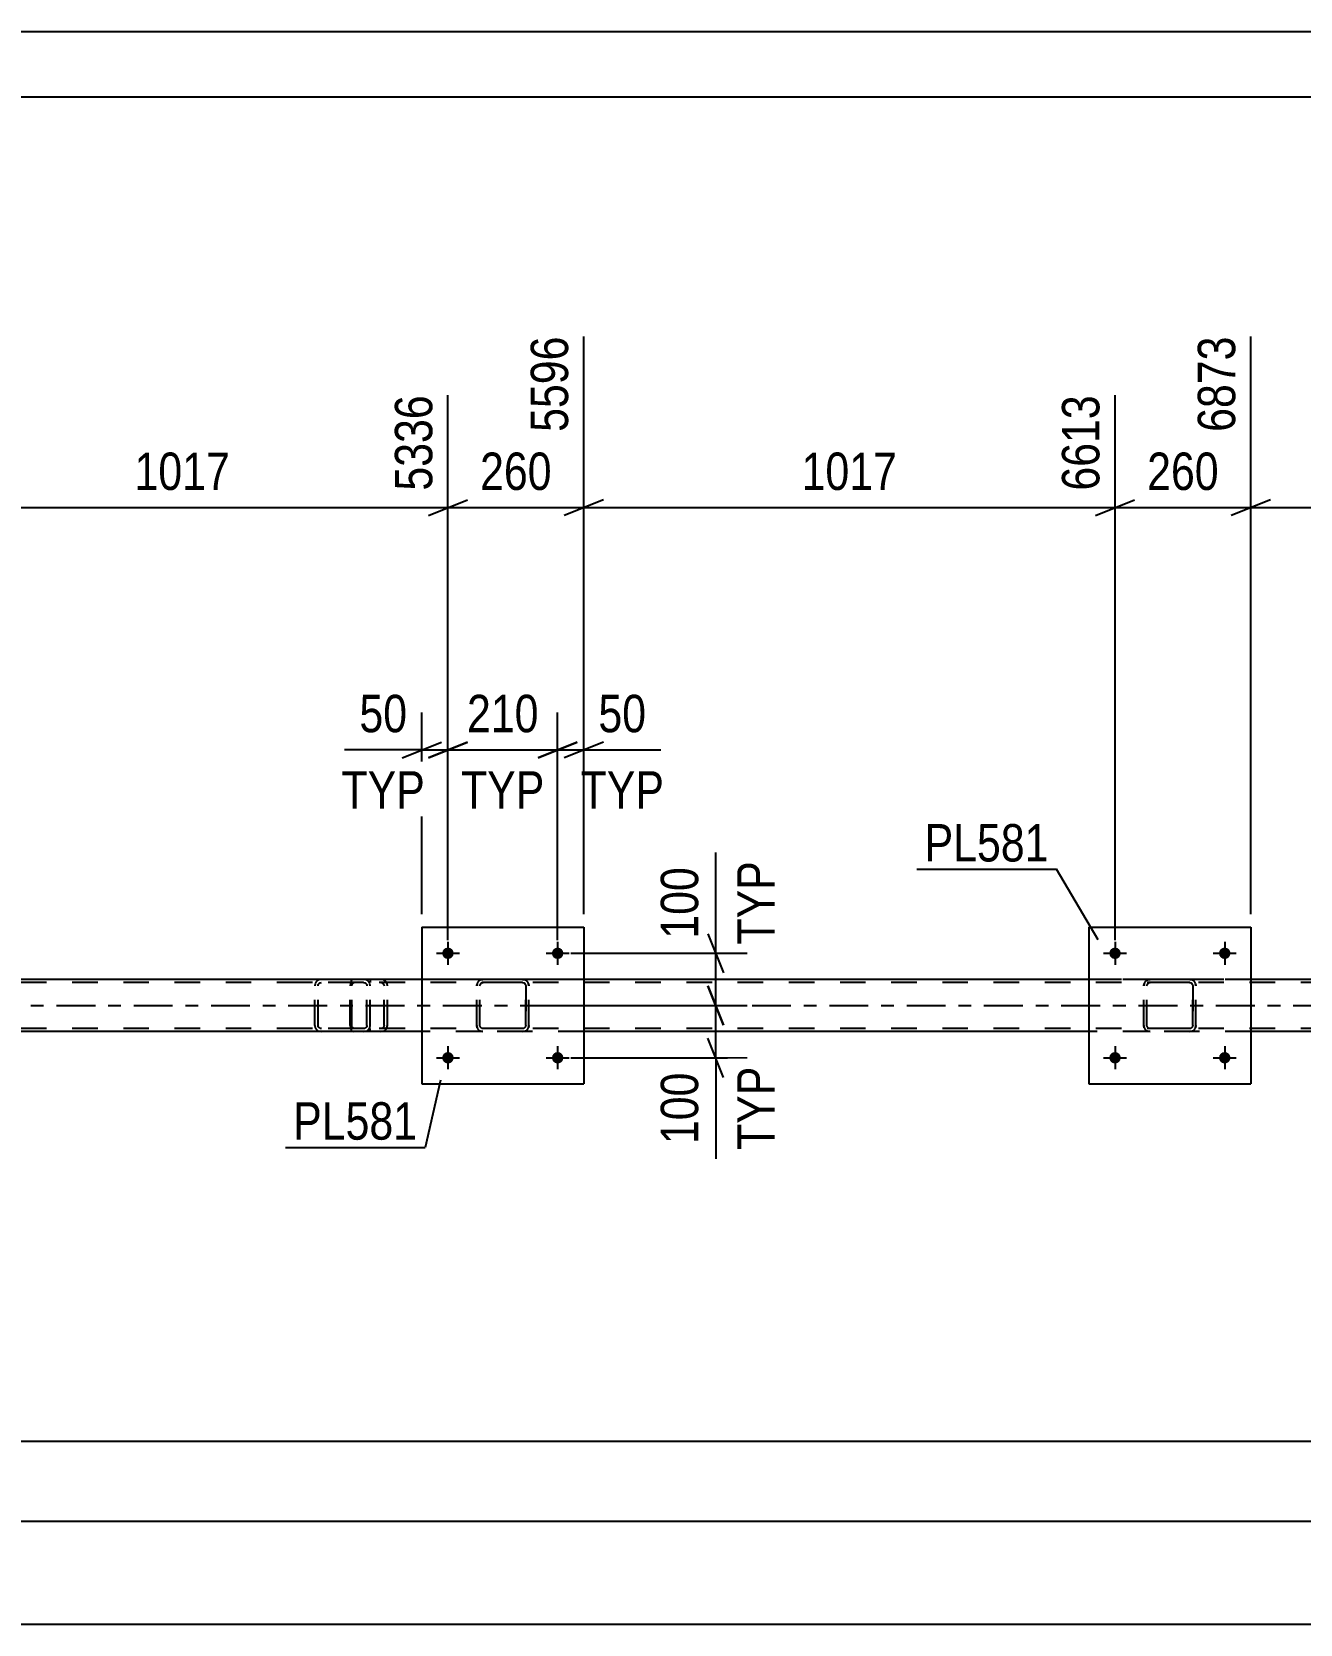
# Model space of a CAD drawing. Header units: millimetres. Extents: x -111 to 730, y -402 to 192.
# Drawn here: x 168.9 to 266, y 69.8 to 191.7 of the extents above; entities that cross this region are included whole.
import ezdxf

# ---------------------------------------------------------------- set-up
doc = ezdxf.new("R2010")
doc.units = ezdxf.units.MM
doc.linetypes.add('DXK_LINE_DOT2', pattern=[3.9198, 1.9599, -1.9599])
doc.linetypes.add('DXK_LINE_DOT3', pattern=[5.9187, 2.979, -0.9799, 0.9799, -0.9799])
doc.styles.add('Arial Narrow', font='ARIALN.TTF', dxfattribs={"height": 0.2})

# ---------------------------------------------------------------- blocks, each defined once
blk = doc.blocks.new('Unknown-200059755-1133')
at = {"color": 5, "linetype": 'Continuous'}
for p, q in [((730.15, 191.75), (-110.85, 191.75)), ((725.15, 186.75), (-105.85, 186.75))]:
    blk.add_line(p, q, dxfattribs=at)
blk = doc.blocks.new('Bolt-200059755-6687 - 6667')
at = {"linetype": 'Continuous'}
for points in [[(252.27, 121.19, -1), (251.39, 121.19, -1)], [(260.67, 121.19, -1), (259.79, 121.19, -1)]]:
    blk.add_hatch(color=1, dxfattribs=at).paths.add_polyline_path(points)
at = {"color": 1, "linetype": 'Continuous'}
for p, q in [((251.83, 122.07), (251.83, 120.31)), ((260.23, 122.07), (260.23, 120.31)), ((250.95, 121.19), (252.71, 121.19)), ((259.35, 121.19), (261.11, 121.19))]:
    blk.add_line(p, q, dxfattribs=at)
blk = doc.blocks.new('Bolt-200059755-6688 - 6667')
at = {"linetype": 'Continuous'}
for points in [[(252.27, 113.19, -1), (251.39, 113.19, -1)], [(260.67, 113.19, -1), (259.79, 113.19, -1)]]:
    blk.add_hatch(color=1, dxfattribs=at).paths.add_polyline_path(points)
at = {"color": 1, "linetype": 'Continuous'}
for p, q in [((251.83, 114.07), (251.83, 112.31)), ((260.23, 114.07), (260.23, 112.31)), ((250.95, 113.19), (252.71, 113.19)), ((259.35, 113.19), (261.11, 113.19))]:
    blk.add_line(p, q, dxfattribs=at)
blk = doc.blocks.new('Bolt-200059755-6689 - 6667')
at = {"linetype": 'Continuous'}
for points in [[(201.19, 121.19, -1), (200.31, 121.19, -1)], [(209.59, 121.19, -1), (208.71, 121.19, -1)]]:
    blk.add_hatch(color=1, dxfattribs=at).paths.add_polyline_path(points)
at = {"color": 1, "linetype": 'Continuous'}
for p, q in [((200.75, 122.07), (200.75, 120.31)), ((209.15, 122.07), (209.15, 120.31)), ((199.87, 121.19), (201.63, 121.19)), ((208.27, 121.19), (210.03, 121.19))]:
    blk.add_line(p, q, dxfattribs=at)
blk = doc.blocks.new('Bolt-200059755-6690 - 6667')
at = {"linetype": 'Continuous'}
for points in [[(201.19, 113.19, -1), (200.31, 113.19, -1)], [(209.59, 113.19, -1), (208.71, 113.19, -1)]]:
    blk.add_hatch(color=1, dxfattribs=at).paths.add_polyline_path(points)
at = {"color": 1, "linetype": 'Continuous'}
for p, q in [((200.75, 114.07), (200.75, 112.31)), ((209.15, 114.07), (209.15, 112.31)), ((199.87, 113.19), (201.63, 113.19)), ((208.27, 113.19), (210.03, 113.19))]:
    blk.add_line(p, q, dxfattribs=at)
blk = doc.blocks.new('Part-200059755-6755 - 6667')
at = {"color": 2, "linetype": 'Continuous'}
for p, q in [((249.83, 123.19), (249.83, 111.19)), ((249.83, 123.19), (262.23, 123.19)), ((262.23, 123.19), (262.23, 111.19)), ((249.83, 111.19), (262.23, 111.19))]:
    blk.add_line(p, q, dxfattribs=at)
blk = doc.blocks.new('Part-200059755-6756 - 6667')
at = {"color": 7, "linetype": 'DXK_LINE_DOT2'}
for p, q in [((254.03, 118.71), (254.07, 118.89)), ((254.07, 118.89), (254.03, 118.71)), ((254.03, 115.67), (254.03, 118.71)), ((254.03, 115.67), (254.03, 118.71)), ((254.27, 118.71), (254.29, 118.8)), ((254.27, 115.67), (254.27, 118.71)), ((254.27, 115.67), (254.27, 118.71)), ((254.29, 118.8), (254.34, 118.88)), ((254.33, 119.15), (254.51, 119.19)), ((254.51, 119.19), (254.33, 119.15)), ((254.34, 118.88), (254.42, 118.93)), ((254.42, 118.93), (254.51, 118.95)), ((257.55, 119.19), (254.51, 119.19)), ((257.55, 118.95), (254.51, 118.95)), ((257.55, 119.19), (257.73, 119.15)), ((257.73, 119.15), (257.55, 119.19)), ((257.55, 118.95), (257.64, 118.93)), ((257.64, 118.93), (257.72, 118.88)), ((257.72, 118.88), (257.77, 118.8)), ((257.77, 118.8), (257.79, 118.71)), ((257.79, 115.67), (257.79, 118.71)), ((257.79, 118.71), (257.79, 115.67)), ((257.99, 118.89), (258.03, 118.71)), ((258.03, 118.71), (257.99, 118.89)), ((258.03, 115.67), (258.03, 118.71)), ((258.03, 115.67), (258.03, 118.71)), ((254.07, 115.48), (254.03, 115.67)), ((254.03, 115.67), (254.07, 115.48)), ((254.29, 115.57), (254.27, 115.67)), ((254.34, 115.5), (254.29, 115.57)), ((254.51, 115.19), (254.33, 115.22)), ((254.33, 115.22), (254.51, 115.19)), ((254.42, 115.44), (254.34, 115.5)), ((254.51, 115.43), (254.42, 115.44)), ((257.55, 115.43), (254.51, 115.43)), ((257.55, 115.19), (254.51, 115.19)), ((257.64, 115.44), (257.55, 115.43)), ((257.73, 115.22), (257.55, 115.19)), ((257.55, 115.19), (257.73, 115.22)), ((257.72, 115.5), (257.64, 115.44)), ((257.77, 115.57), (257.72, 115.5)), ((257.79, 115.67), (257.77, 115.57)), ((258.03, 115.67), (257.99, 115.48)), ((257.99, 115.48), (258.03, 115.67))]:
    blk.add_line(p, q, dxfattribs=at)
at = {"color": 7, "linetype": 'DXK_LINE_DOT3'}
blk.add_line((256.03, 117.19), (256.03, 117.19), dxfattribs=at)
at = {"color": 7, "linetype": 'DXK_LINE_DOT2'}
for centre, start, end in [((254.51, 118.71), 112.5, 157.5), ((254.51, 118.71), 112.5, 157.5), ((257.55, 118.71), 22.5, 67.5), ((257.55, 118.71), 22.5, 67.5), ((254.51, 115.67), 202.5, 247.5), ((254.51, 115.67), 202.5, 247.5), ((257.55, 115.67), 292.5, 337.5), ((257.55, 115.67), 292.5, 337.5)]:
    blk.add_arc(centre, 0.48, start, end, dxfattribs=at)
blk = doc.blocks.new('Part-200059755-6761 - 6667')
at = {"color": 2, "linetype": 'Continuous'}
for p, q in [((198.75, 123.19), (198.75, 111.19)), ((198.75, 123.19), (211.15, 123.19)), ((211.15, 123.19), (211.15, 111.19)), ((198.75, 111.19), (211.15, 111.19))]:
    blk.add_line(p, q, dxfattribs=at)
blk = doc.blocks.new('Part-200059755-6762 - 6667')
at = {"color": 7, "linetype": 'DXK_LINE_DOT2'}
for p, q in [((202.95, 118.71), (202.99, 118.89)), ((202.99, 118.89), (202.95, 118.71)), ((202.95, 115.67), (202.95, 118.71)), ((202.95, 115.67), (202.95, 118.71)), ((203.19, 118.71), (203.21, 118.8)), ((203.19, 115.67), (203.19, 118.71)), ((203.19, 115.67), (203.19, 118.71)), ((203.21, 118.8), (203.26, 118.88)), ((203.25, 119.15), (203.43, 119.19)), ((203.43, 119.19), (203.25, 119.15)), ((203.26, 118.88), (203.34, 118.93)), ((203.34, 118.93), (203.43, 118.95)), ((206.47, 119.19), (203.43, 119.19)), ((206.47, 118.95), (203.43, 118.95)), ((206.47, 119.19), (206.65, 119.15)), ((206.65, 119.15), (206.47, 119.19)), ((206.47, 118.95), (206.56, 118.93)), ((206.56, 118.93), (206.64, 118.88)), ((206.64, 118.88), (206.69, 118.8)), ((206.69, 118.8), (206.71, 118.71)), ((206.71, 115.67), (206.71, 118.71)), ((206.71, 118.71), (206.71, 115.67)), ((206.91, 118.89), (206.95, 118.71)), ((206.95, 118.71), (206.91, 118.89)), ((206.95, 115.67), (206.95, 118.71)), ((206.95, 115.67), (206.95, 118.71)), ((202.99, 115.48), (202.95, 115.67)), ((202.95, 115.67), (202.99, 115.48)), ((203.21, 115.57), (203.19, 115.67)), ((203.26, 115.5), (203.21, 115.57)), ((203.43, 115.19), (203.25, 115.22)), ((203.25, 115.22), (203.43, 115.19)), ((203.34, 115.44), (203.26, 115.5)), ((203.43, 115.43), (203.34, 115.44)), ((206.47, 115.43), (203.43, 115.43)), ((206.47, 115.19), (203.43, 115.19)), ((206.56, 115.44), (206.47, 115.43)), ((206.65, 115.22), (206.47, 115.19)), ((206.47, 115.19), (206.65, 115.22)), ((206.64, 115.5), (206.56, 115.44)), ((206.69, 115.57), (206.64, 115.5)), ((206.71, 115.67), (206.69, 115.57)), ((206.95, 115.67), (206.91, 115.48)), ((206.91, 115.48), (206.95, 115.67))]:
    blk.add_line(p, q, dxfattribs=at)
at = {"color": 7, "linetype": 'DXK_LINE_DOT3'}
blk.add_line((204.95, 117.19), (204.95, 117.19), dxfattribs=at)
at = {"color": 7, "linetype": 'DXK_LINE_DOT2'}
for centre, start, end in [((203.43, 118.71), 112.5, 157.5), ((203.43, 118.71), 112.5, 157.5), ((206.47, 118.71), 22.5, 67.5), ((206.47, 118.71), 22.5, 67.5), ((203.43, 115.67), 202.5, 247.5), ((203.43, 115.67), 202.5, 247.5), ((206.47, 115.67), 292.5, 337.5), ((206.47, 115.67), 292.5, 337.5)]:
    blk.add_arc(centre, 0.48, start, end, dxfattribs=at)
blk = doc.blocks.new('Part-200059755-6882 - 6667')
at = {"color": 7, "linetype": 'DXK_LINE_DOT2'}
for p, q in [((636.47, 118.95), (-12.71, 118.95)), ((636.47, 119.19), (-0.89, 119.19)), ((211.15, 119.19), (198.75, 119.19)), ((262.23, 119.19), (249.83, 119.19)), ((636.47, 115.43), (-12.71, 115.43)), ((211.15, 115.19), (198.75, 115.19)), ((262.23, 115.19), (249.83, 115.19))]:
    blk.add_line(p, q, dxfattribs=at)
at = {"color": 2, "linetype": 'Continuous'}
for p, q in [((198.75, 119.19), (160.07, 119.19)), ((249.83, 119.19), (211.15, 119.19)), ((300.91, 119.19), (262.23, 119.19)), ((198.75, 115.19), (160.07, 115.19)), ((249.83, 115.19), (211.15, 115.19)), ((300.91, 115.19), (262.23, 115.19))]:
    blk.add_line(p, q, dxfattribs=at)
at = {"color": 7, "linetype": 'DXK_LINE_DOT3'}
blk.add_line((-12.71, 117.19), (636.47, 117.19), dxfattribs=at)
blk = doc.blocks.new('Part-200059755-6897 - 6667')
at = {"color": 7, "linetype": 'DXK_LINE_DOT2'}
for p, q in [((193.28, 118.89), (193.26, 118.71)), ((193.26, 115.67), (193.26, 118.71)), ((193.34, 119.05), (193.28, 118.89)), ((193.42, 119.15), (193.34, 119.05)), ((193.39, 118.71), (193.4, 118.8)), ((193.39, 115.67), (193.39, 118.71)), ((193.4, 118.8), (193.43, 118.88)), ((193.53, 119.19), (193.42, 119.15)), ((193.43, 118.88), (193.48, 118.93)), ((193.48, 118.93), (193.53, 118.95)), ((197.47, 119.19), (193.53, 119.19)), ((197.47, 118.95), (193.53, 118.95)), ((194.8, 119.19), (194.8, 118.95)), ((195.81, 119.15), (195.62, 119.19)), ((195.62, 118.95), (195.71, 118.93)), ((195.71, 118.93), (195.8, 118.88)), ((195.8, 118.88), (195.85, 118.8)), ((195.85, 118.8), (195.87, 118.71)), ((195.87, 115.67), (195.87, 118.71)), ((196.09, 118.88), (196.08, 118.89)), ((196.12, 118.71), (196.09, 118.88)), ((196.12, 115.67), (196.12, 118.71)), ((193.26, 115.67), (193.28, 115.48)), ((193.28, 115.48), (193.34, 115.33)), ((193.34, 115.33), (193.42, 115.22)), ((193.4, 115.57), (193.39, 115.67)), ((193.43, 115.5), (193.4, 115.57)), ((193.42, 115.22), (193.53, 115.19)), ((193.48, 115.44), (193.43, 115.5)), ((193.53, 115.43), (193.48, 115.44)), ((197.47, 115.43), (193.53, 115.43)), ((197.47, 115.19), (193.53, 115.19)), ((194.8, 115.19), (194.8, 115.43)), ((195.71, 115.44), (195.62, 115.43)), ((195.62, 115.19), (195.81, 115.22)), ((195.8, 115.5), (195.71, 115.44)), ((195.85, 115.57), (195.8, 115.5)), ((195.87, 115.67), (195.85, 115.57)), ((196.08, 115.48), (196.12, 115.67))]:
    blk.add_line(p, q, dxfattribs=at)
for centre, start, end in [((195.63, 118.69), 23.8494, 68.8059), ((195.63, 115.68), 291.1941, 336.1506)]:
    blk.add_arc(centre, 0.492, start, end, dxfattribs=at)
blk = doc.blocks.new('Part-200059755-6905 - 6667')
at = {"color": 7, "linetype": 'DXK_LINE_DOT2'}
for p, q in [((194.29, 119.19), (188.9, 119.19)), ((194.29, 118.95), (188.9, 118.95)), ((190.58, 118.88), (190.55, 118.71)), ((190.55, 115.67), (190.55, 118.71)), ((190.59, 118.89), (190.58, 118.88)), ((190.8, 118.71), (190.82, 118.8)), ((190.8, 115.67), (190.8, 118.71)), ((190.82, 118.8), (190.88, 118.88)), ((191.06, 119.19), (190.86, 119.15)), ((190.88, 118.88), (190.96, 118.93)), ((190.96, 118.93), (191.06, 118.95)), ((194.49, 119.15), (194.29, 119.19)), ((194.29, 118.95), (194.39, 118.93)), ((194.39, 118.93), (194.47, 118.88)), ((194.47, 118.88), (194.53, 118.8)), ((194.53, 118.8), (194.55, 118.71)), ((194.55, 115.67), (194.55, 118.71)), ((194.77, 118.88), (194.76, 118.89)), ((194.8, 118.71), (194.77, 118.88)), ((194.8, 115.67), (194.8, 118.71)), ((194.29, 115.43), (188.9, 115.43)), ((194.29, 115.19), (188.9, 115.19)), ((190.55, 115.67), (190.59, 115.48)), ((190.82, 115.57), (190.8, 115.67)), ((190.88, 115.5), (190.82, 115.57)), ((190.86, 115.22), (191.06, 115.19)), ((190.96, 115.44), (190.88, 115.5)), ((191.06, 115.43), (190.96, 115.44)), ((194.39, 115.44), (194.29, 115.43)), ((194.29, 115.19), (194.49, 115.22)), ((194.47, 115.5), (194.39, 115.44)), ((194.53, 115.57), (194.47, 115.5)), ((194.55, 115.67), (194.53, 115.57)), ((194.76, 115.48), (194.8, 115.67))]:
    blk.add_line(p, q, dxfattribs=at)
for centre, start, end in [((191.04, 118.69), 110.7583, 155.68), ((194.31, 118.69), 24.32, 69.2417), ((191.04, 115.69), 204.32, 249.2417), ((194.31, 115.69), 290.7583, 335.68)]:
    blk.add_arc(centre, 0.496, start, end, dxfattribs=at)
blk = doc.blocks.new('StraightDimension-200059755-17752 - 6667')
at = {"color": 7, "linetype": 'Continuous'}
for p, q in [((211.15, 124.19), (211.15, 168.43)), ((251.83, 122.19), (251.83, 163.93)), ((212.65, 155.92), (209.65, 154.72)), ((211.15, 155.32), (251.83, 155.32)), ((250.33, 154.72), (253.33, 155.92))]:
    blk.add_line(p, q, dxfattribs=at)
at = {"color": 0}
blk.add_wipeout([(235.75, 156.07), (235.75, 160.27), (227.23, 160.27), (227.23, 156.07)], dxfattribs=at)
at = {"color": 3, "style": 'Arial Narrow'}
blk.add_text('1017', height=2.863, dxfattribs=at).set_placement((227.83, 156.67))
at = {"color": 0, "linetype": 'Continuous'}
blk.add_wipeout([(251.23, 164.53), (247.03, 164.53), (247.03, 156.02), (251.23, 156.02)], dxfattribs=at)
at = {"color": 3, "linetype": 'Continuous', "style": 'Arial Narrow'}
blk.add_text('6613', height=2.863, rotation=90.0002, dxfattribs=at).set_placement((250.63, 156.62))
blk = doc.blocks.new('StraightDimension-200059755-17750 - 6667')
at = {"color": 7, "linetype": 'Continuous'}
for p, q in [((262.23, 124.19), (262.23, 168.43)), ((302.91, 122.19), (302.91, 163.93)), ((263.73, 155.92), (260.73, 154.72)), ((262.23, 155.32), (302.91, 155.32)), ((301.41, 154.72), (304.41, 155.92))]:
    blk.add_line(p, q, dxfattribs=at)
at = {"color": 0}
blk.add_wipeout([(286.83, 156.07), (286.83, 160.27), (278.31, 160.27), (278.31, 156.07)], dxfattribs=at)
at = {"color": 3, "style": 'Arial Narrow'}
blk.add_text('1017', height=2.863, dxfattribs=at).set_placement((278.91, 156.67))
at = {"color": 0, "linetype": 'Continuous'}
blk.add_wipeout([(302.31, 164.53), (298.11, 164.53), (298.11, 156.02), (302.31, 156.02)], dxfattribs=at)
at = {"color": 3, "linetype": 'Continuous', "style": 'Arial Narrow'}
blk.add_text('7890', height=2.863, rotation=90.0002, dxfattribs=at).set_placement((301.71, 156.62))
blk = doc.blocks.new('StraightDimension-200059755-7216 - 6667')
at = {"color": 7, "linetype": 'Continuous'}
blk.add_line((-13.35, 69.82), (681.5, 69.82), dxfattribs=at)
blk = doc.blocks.new('StraightDimension-200059755-7362 - 6667')
at = {"color": 7, "linetype": 'Continuous'}
blk.add_line((104.41, 83.82), (681.5, 83.82), dxfattribs=at)
blk = doc.blocks.new('StraightDimension-200059755-7371 - 6667')
at = {"color": 7, "linetype": 'Continuous'}
for p, q in [((198.75, 124.19), (198.75, 139.62)), ((200.75, 122.19), (200.75, 139.62)), ((198.75, 136.77), (192.84, 136.77)), ((198.75, 136.77), (192.84, 136.77)), ((197.25, 136.17), (200.25, 137.37)), ((198.75, 136.77), (200.75, 136.77)), ((202.25, 137.37), (199.25, 136.17))]:
    blk.add_line(p, q, dxfattribs=at)
at = {"color": 0}
blk.add_wipeout([(198.22, 137.52), (198.22, 141.72), (193.37, 141.72), (193.37, 137.52)], dxfattribs=at)
at = {"color": 0, "linetype": 'Continuous'}
blk.add_wipeout([(199.59, 131.67), (199.59, 135.87), (192, 135.87), (192, 131.67)], dxfattribs=at)
at = {"color": 3, "style": 'Arial Narrow'}
blk.add_text('50', height=2.863, dxfattribs=at).set_placement((193.97, 138.12))
at = {"color": 3, "linetype": 'Continuous', "style": 'Arial Narrow'}
blk.add_text('TYP', height=2.863, dxfattribs=at).set_placement((192.6, 132.27))
blk = doc.blocks.new('StraightDimension-200059755-7384 - 6667')
at = {"color": 7, "linetype": 'Continuous'}
for p, q in [((209.15, 122.19), (209.15, 139.62)), ((211.15, 124.19), (211.15, 139.62)), ((207.65, 136.17), (210.65, 137.37)), ((209.15, 136.77), (211.15, 136.77)), ((212.65, 137.37), (209.65, 136.17)), ((211.15, 136.77), (217.06, 136.77)), ((211.15, 136.77), (217.06, 136.77))]:
    blk.add_line(p, q, dxfattribs=at)
at = {"color": 0}
blk.add_wipeout([(216.53, 137.52), (216.53, 141.72), (211.67, 141.72), (211.67, 137.52)], dxfattribs=at)
at = {"color": 0, "linetype": 'Continuous'}
blk.add_wipeout([(217.9, 131.67), (217.9, 135.87), (210.31, 135.87), (210.31, 131.67)], dxfattribs=at)
at = {"color": 3, "style": 'Arial Narrow'}
blk.add_text('50', height=2.863, dxfattribs=at).set_placement((212.27, 138.12))
at = {"color": 3, "linetype": 'Continuous', "style": 'Arial Narrow'}
blk.add_text('TYP', height=2.863, dxfattribs=at).set_placement((210.91, 132.27))
blk = doc.blocks.new('StraightDimension-200059755-7397 - 6667')
at = {"color": 7, "linetype": 'Continuous'}
for p, q in [((200.75, 122.19), (200.75, 139.62)), ((209.15, 122.19), (209.15, 139.62)), ((199.25, 136.17), (202.25, 137.37)), ((200.75, 136.77), (209.15, 136.77)), ((210.65, 137.37), (207.65, 136.17))]:
    blk.add_line(p, q, dxfattribs=at)
at = {"color": 0}
blk.add_wipeout([(208.29, 137.52), (208.29, 141.72), (201.61, 141.72), (201.61, 137.52)], dxfattribs=at)
at = {"color": 0, "linetype": 'Continuous'}
blk.add_wipeout([(208.74, 131.67), (208.74, 135.87), (201.15, 135.87), (201.15, 131.67)], dxfattribs=at)
at = {"color": 3, "style": 'Arial Narrow'}
blk.add_text('210', height=2.863, dxfattribs=at).set_placement((202.21, 138.12))
at = {"color": 3, "linetype": 'Continuous', "style": 'Arial Narrow'}
blk.add_text('TYP', height=2.863, dxfattribs=at).set_placement((201.75, 132.27))
blk = doc.blocks.new('StraightDimension-200059755-7441 - 6667')
at = {"color": 7, "linetype": 'Continuous'}
for p, q in [((220.66, 118.69), (221.86, 115.69)), ((207.28, 117.19), (223.66, 117.19)), ((221.26, 113.19), (221.26, 117.19)), ((221.86, 111.69), (220.66, 114.69)), ((210.15, 113.19), (223.66, 113.19)), ((221.26, 113.19), (221.26, 105.45)), ((221.26, 113.19), (221.26, 105.45))]:
    blk.add_line(p, q, dxfattribs=at)
at = {"color": 0}
blk.add_wipeout([(220.51, 112.66), (216.31, 112.66), (216.31, 105.98), (220.51, 105.98)], dxfattribs=at)
at = {"color": 0, "linetype": 'Continuous'}
blk.add_wipeout([(226.36, 113.11), (222.16, 113.11), (222.16, 105.53), (226.36, 105.53)], dxfattribs=at)
at = {"color": 3, "linetype": 'Continuous', "style": 'Arial Narrow'}
blk.add_text('TYP', height=2.863, rotation=90.0002, dxfattribs=at).set_placement((225.76, 106.13))
at = {"color": 3, "style": 'Arial Narrow'}
blk.add_text('100', height=2.863, rotation=90.0002, dxfattribs=at).set_placement((219.91, 106.58))
blk = doc.blocks.new('StraightDimension-200059755-7464 - 6667')
at = {"color": 7, "linetype": 'Continuous'}
for p, q in [((221.26, 121.19), (221.26, 128.92)), ((221.26, 121.19), (221.26, 128.92)), ((220.66, 122.69), (221.86, 119.69)), ((210.15, 121.19), (223.66, 121.19)), ((221.26, 117.19), (221.26, 121.19)), ((221.86, 115.69), (220.66, 118.69)), ((207.28, 117.19), (223.66, 117.19))]:
    blk.add_line(p, q, dxfattribs=at)
at = {"color": 0}
blk.add_wipeout([(220.51, 128.4), (216.31, 128.4), (216.31, 121.71), (220.51, 121.71)], dxfattribs=at)
at = {"color": 0, "linetype": 'Continuous'}
blk.add_wipeout([(226.36, 128.85), (222.16, 128.85), (222.16, 121.26), (226.36, 121.26)], dxfattribs=at)
at = {"color": 3, "linetype": 'Continuous', "style": 'Arial Narrow'}
blk.add_text('TYP', height=2.863, rotation=90.0002, dxfattribs=at).set_placement((225.76, 121.86))
at = {"color": 3, "style": 'Arial Narrow'}
blk.add_text('100', height=2.863, rotation=90.0002, dxfattribs=at).set_placement((219.91, 122.31))
blk = doc.blocks.new('StraightDimension-200059755-11274 - 6667')
at = {"color": 7, "linetype": 'Continuous'}
blk.add_line((-12.71, 77.7), (681.5, 77.7), dxfattribs=at)
blk = doc.blocks.new('StraightDimension-200059755-17751 - 6667')
at = {"color": 7, "linetype": 'Continuous'}
for p, q in [((262.23, 124.19), (262.23, 168.43)), ((251.83, 122.19), (251.83, 163.93)), ((250.33, 154.72), (253.33, 155.92)), ((251.83, 155.32), (262.23, 155.32)), ((263.73, 155.92), (260.73, 154.72))]:
    blk.add_line(p, q, dxfattribs=at)
at = {"color": 0}
blk.add_wipeout([(260.37, 156.07), (260.37, 160.27), (253.69, 160.27), (253.69, 156.07)], dxfattribs=at)
at = {"color": 3, "style": 'Arial Narrow'}
blk.add_text('260', height=2.863, dxfattribs=at).set_placement((254.29, 156.67))
at = {"color": 0, "linetype": 'Continuous'}
blk.add_wipeout([(261.63, 169.03), (257.43, 169.03), (257.43, 160.52), (261.63, 160.52)], dxfattribs=at)
at = {"color": 3, "linetype": 'Continuous', "style": 'Arial Narrow'}
blk.add_text('6873', height=2.863, rotation=90.0002, dxfattribs=at).set_placement((261.03, 161.12))
blk = doc.blocks.new('StraightDimension-200059755-17753 - 6667')
at = {"color": 7, "linetype": 'Continuous'}
for p, q in [((211.15, 124.19), (211.15, 168.43)), ((200.75, 122.19), (200.75, 163.93)), ((199.25, 154.72), (202.25, 155.92)), ((200.75, 155.32), (211.15, 155.32)), ((212.65, 155.92), (209.65, 154.72))]:
    blk.add_line(p, q, dxfattribs=at)
at = {"color": 0}
blk.add_wipeout([(209.29, 156.07), (209.29, 160.27), (202.61, 160.27), (202.61, 156.07)], dxfattribs=at)
at = {"color": 3, "style": 'Arial Narrow'}
blk.add_text('260', height=2.863, dxfattribs=at).set_placement((203.21, 156.67))
at = {"color": 0, "linetype": 'Continuous'}
blk.add_wipeout([(210.55, 169.03), (206.35, 169.03), (206.35, 160.52), (210.55, 160.52)], dxfattribs=at)
at = {"color": 3, "linetype": 'Continuous', "style": 'Arial Narrow'}
blk.add_text('5596', height=2.863, rotation=90.0002, dxfattribs=at).set_placement((209.95, 161.12))
blk = doc.blocks.new('StraightDimension-200059755-17754 - 6667')
at = {"color": 7, "linetype": 'Continuous'}
for p, q in [((160.07, 124.19), (160.07, 168.43)), ((200.75, 122.19), (200.75, 163.93)), ((161.57, 155.92), (158.57, 154.72)), ((160.07, 155.32), (200.75, 155.32)), ((199.25, 154.72), (202.25, 155.92))]:
    blk.add_line(p, q, dxfattribs=at)
at = {"color": 0}
blk.add_wipeout([(184.67, 156.07), (184.67, 160.27), (176.15, 160.27), (176.15, 156.07)], dxfattribs=at)
at = {"color": 3, "style": 'Arial Narrow'}
blk.add_text('1017', height=2.863, dxfattribs=at).set_placement((176.75, 156.67))
at = {"color": 0, "linetype": 'Continuous'}
blk.add_wipeout([(200.15, 164.53), (195.95, 164.53), (195.95, 156.02), (200.15, 156.02)], dxfattribs=at)
at = {"color": 3, "linetype": 'Continuous', "style": 'Arial Narrow'}
blk.add_text('5336', height=2.863, rotation=90.0002, dxfattribs=at).set_placement((199.55, 156.62))
blk = doc.blocks.new('Mark-200059755-6751 - 6667')
at = {"color": 0}
blk.add_wipeout([(246.76, 128.22), (246.76, 131.22), (237.25, 131.22), (237.25, 128.22)], dxfattribs=at)
blk.add_wipeout([(246.76, 128.22), (246.76, 131.22), (237.25, 131.22), (237.25, 128.22)], dxfattribs=at)
at = {"color": 30, "linetype": 'Continuous'}
for p in [(236.65, 127.62), (250.55, 122.21)]:
    blk.add_line(p, (247.36, 127.62), dxfattribs=at)
at = {"color": 3, "style": 'Arial Narrow'}
blk.add_text('PL581', height=2.863, dxfattribs=at).set_placement((237.25, 128.22))
blk = doc.blocks.new('Mark-200059755-6757 - 6667')
at = {"color": 0}
blk.add_wipeout([(198.41, 106.92), (198.41, 109.92), (188.9, 109.92), (188.9, 106.92)], dxfattribs=at)
blk.add_wipeout([(198.41, 106.92), (198.41, 109.92), (188.9, 109.92), (188.9, 106.92)], dxfattribs=at)
at = {"color": 30, "linetype": 'Continuous'}
for p in [(200.17, 111.47), (188.3, 106.32)]:
    blk.add_line(p, (199.01, 106.32), dxfattribs=at)
at = {"color": 3, "style": 'Arial Narrow'}
blk.add_text('PL581', height=2.863, dxfattribs=at).set_placement((188.9, 106.92))

msp = doc.modelspace()

# ---------------------------------------------------------------- block references
for name in ['Unknown-200059755-1133', 'Part-200059755-6761 - 6667', 'Part-200059755-6755 - 6667', 'Bolt-200059755-6689 - 6667', 'Bolt-200059755-6687 - 6667', 'Part-200059755-6882 - 6667', 'Part-200059755-6905 - 6667', 'Part-200059755-6897 - 6667', 'Part-200059755-6762 - 6667', 'Part-200059755-6756 - 6667', 'Bolt-200059755-6690 - 6667', 'Bolt-200059755-6688 - 6667']:
    msp.add_blockref(name, (0, 0))

# ---------------------------------------------------------------- next in the draw order: block references
for name in ['StraightDimension-200059755-17752 - 6667', 'StraightDimension-200059755-17750 - 6667', 'StraightDimension-200059755-7371 - 6667', 'StraightDimension-200059755-7216 - 6667']:
    msp.add_blockref(name, (0, 0))

# ---------------------------------------------------------------- next in the draw order: block references
for name in ['StraightDimension-200059755-17751 - 6667', 'StraightDimension-200059755-7384 - 6667', 'StraightDimension-200059755-7362 - 6667']:
    msp.add_blockref(name, (0, 0))

# ---------------------------------------------------------------- next in the draw order: block references
for name in ['StraightDimension-200059755-7397 - 6667', 'Mark-200059755-6751 - 6667', 'StraightDimension-200059755-7441 - 6667']:
    msp.add_blockref(name, (0, 0))

# ---------------------------------------------------------------- next in the draw order: block references
for name in ['StraightDimension-200059755-7464 - 6667', 'StraightDimension-200059755-11274 - 6667']:
    msp.add_blockref(name, (0, 0))

# ---------------------------------------------------------------- next in the draw order: block references
for name in ['StraightDimension-200059755-17753 - 6667', 'Mark-200059755-6757 - 6667']:
    msp.add_blockref(name, (0, 0))

# ---------------------------------------------------------------- next in the draw order: block references
msp.add_blockref('StraightDimension-200059755-17754 - 6667', (0, 0))

doc.saveas('drawing.dxf')
